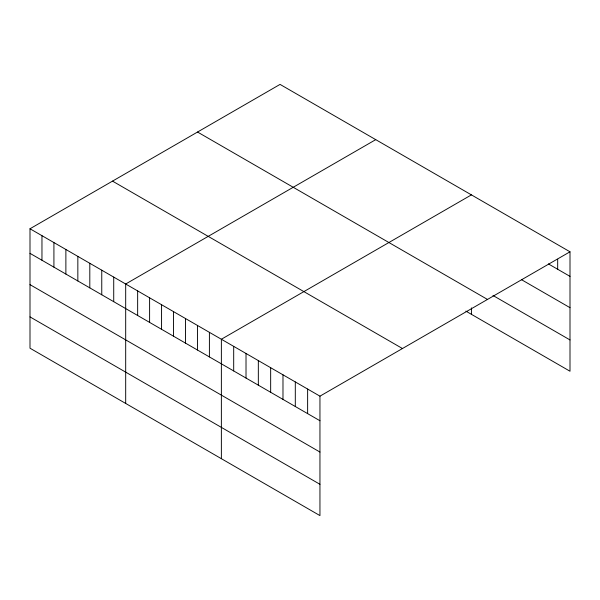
<?xml version="1.0" encoding="UTF-8"?>
<svg xmlns="http://www.w3.org/2000/svg" width="600" height="600" viewBox="0 0 600 600"><rect width="100%" height="100%" fill="white"/><g stroke="black" fill="none" stroke-linecap="round" stroke-linejoin="round"><path stroke-width="0.9" d="M30 228.765L319.95 396.165L319.95 515.602L30 348.202L30 228.765L280.05 84.398L570 251.798L570 371.235L465.832 311.1M375.735 139.642L125.685 284.002L125.685 403.44M471.42 194.88L221.37 339.248L221.37 458.685M319.95 396.165L570 251.798M548.438 263.925L570 276.375M521.475 279.668L570 307.68M492.982 295.47L570 339.938M197.535 132.038L487.485 299.438M112.515 181.125L402.465 348.525M30 253.343L319.95 420.743M30 284.64L319.95 452.048M30 316.897L319.95 484.298M557.678 259.252L557.678 269.265M471.42 307.875L471.42 314.325M307.627 389.048L307.627 413.625M295.305 381.938L295.305 406.515M282.983 374.82L282.983 399.397M270.66 367.702L270.66 392.28M258.337 360.593L258.337 385.17M246.015 353.475L246.015 378.053M233.692 346.365L233.692 370.942M209.407 332.34L209.407 356.918M197.445 325.433L197.445 350.01M185.49 318.532L185.49 343.11M173.528 311.625L173.528 336.202M161.565 304.718L161.565 329.295M149.602 297.817L149.602 322.395M137.648 290.91L137.648 315.487M113.722 277.095L113.722 301.68M101.76 270.195L101.76 294.772M89.805 263.288L89.805 287.865M77.843 256.38L77.843 280.957M65.88 249.48L65.88 274.058M53.918 242.572L53.918 267.15M41.963 235.665L41.963 260.243"/></g></svg>
